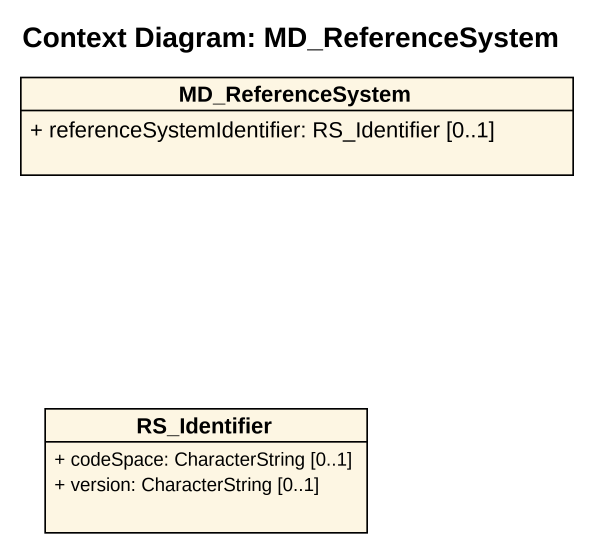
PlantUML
@startuml
title Context Diagram: MD_ReferenceSystem
hide circle
hide empty members
skinparam classAttributeIconSize 0
class MD_ReferenceSystem {
  + referenceSystemIdentifier: RS_Identifier [0..1]
}
class RS_Identifier {
  + codeSpace: CharacterString [0..1]
  + version: CharacterString [0..1]
}
@enduml
